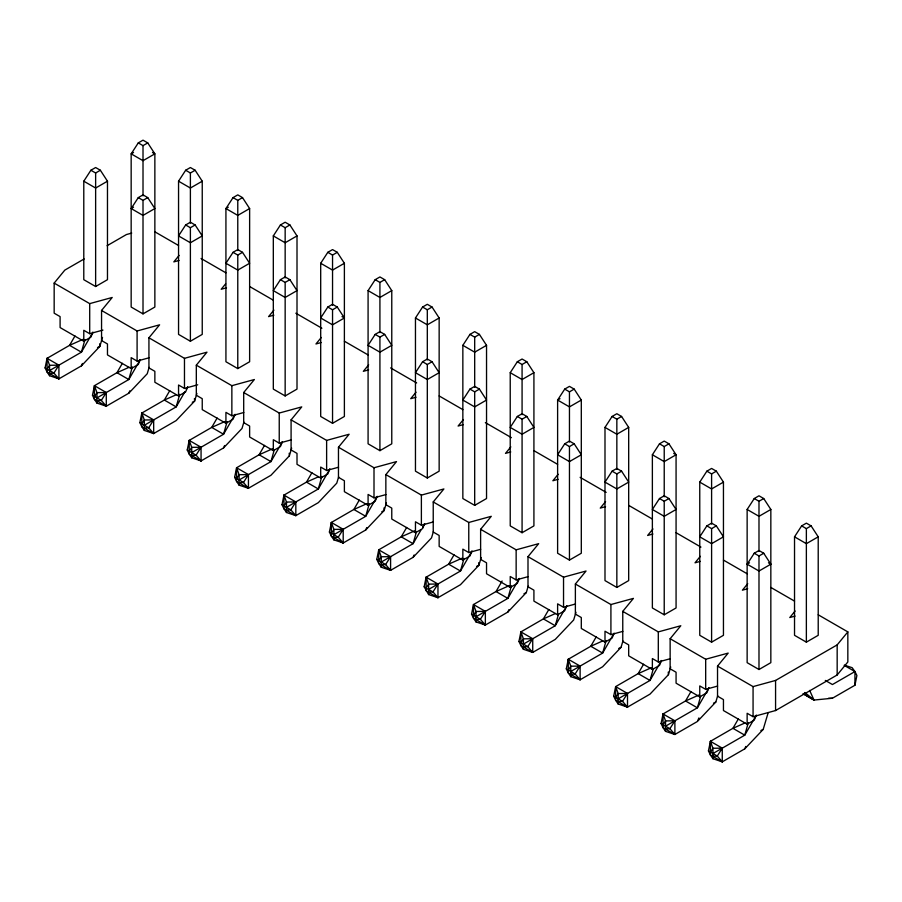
<?xml version="1.0" encoding="UTF-8"?>
<svg xmlns="http://www.w3.org/2000/svg" width="902" height="902" viewBox="0 0 902 902"><rect width="100%" height="100%" fill="white"/><g stroke="black" fill="none" stroke-linecap="round" stroke-linejoin="round"><path stroke-width="1.35" d="M289.903 279.676L285.156 276.948L280.421 279.676L273.317 290.624L285.156 297.457L297.006 290.624L289.903 279.676L285.156 282.416L285.156 395.944L297.006 389.112L297.006 235.907L289.903 224.97L285.156 222.23L280.421 224.97L273.317 235.907L273.317 389.112L285.156 395.944M337.28 252.323L332.545 249.583L327.809 252.323L320.695 263.271L320.695 416.465L332.545 423.297L344.384 416.465L344.384 263.271L337.28 252.323L332.545 255.063L332.545 305.282M102.512 337.416L99.84 346.402L81.417 365.851L58.912 378.851L49.576 375.728L49.576 365.287L47.062 358.331L69.567 345.342L82.894 339.411M149.134 367.339L147.229 373.755L128.794 393.216L106.289 406.204L96.965 403.081L96.954 392.641L94.439 385.684L116.956 372.695L129.065 367.306M196.895 393.407L194.606 401.119L176.183 420.569L153.678 433.558L144.343 430.434L144.343 419.994L141.828 413.048L164.333 400.048L176.454 394.659M243.901 422.046L241.995 428.473L223.561 447.922L201.056 460.922L191.731 457.788L191.72 447.347L189.206 440.401L211.722 427.401L225.049 421.482M291.662 448.125L289.373 455.826L270.95 475.275L248.433 488.275L239.109 485.152L239.109 474.711L236.595 467.755L259.099 454.766L272.427 448.835M338.667 476.763L336.75 483.179L318.327 502.639L295.822 515.628L286.486 512.505L286.486 502.064L283.972 495.108L306.477 482.119L318.598 476.73M386.428 502.831L384.139 510.543L365.716 529.993L343.2 542.981L333.875 539.858L333.875 529.418L331.361 522.472L353.866 509.472L367.193 503.541M433.434 531.47L431.517 537.896L413.093 557.346L390.589 570.346L381.253 567.223L381.253 556.771L378.739 549.825L401.243 536.837L414.57 530.906M481.194 557.549L478.906 565.25L460.471 584.699L437.966 597.699L428.642 594.576L428.642 584.135L426.127 577.179L448.632 564.19L461.959 558.259M528.2 586.187L526.283 592.603L507.86 612.063L485.355 625.052L476.019 621.929L476.019 611.488L473.505 604.543L496.01 591.543L509.337 585.612M575.961 612.255L573.672 619.967L555.237 639.417L532.732 652.417L523.408 649.282L523.408 638.841L520.894 631.896L543.399 618.896L555.508 613.507M622.955 640.894L621.05 647.32L602.626 666.77L580.121 679.77L570.786 676.647L570.786 666.195L568.271 659.249L590.776 646.26L602.897 640.871M670.727 666.973L668.438 674.673L650.004 694.134L627.499 707.123L618.174 704L618.174 693.559L615.66 686.602L638.165 673.614L651.492 667.683M717.721 695.611L715.816 702.038L697.393 721.487L674.888 734.476L665.552 731.353L665.552 720.912L663.038 713.967L685.543 700.967L698.87 695.036M768.166 712.693L763.205 729.391L744.77 748.84L722.265 761.84L712.941 758.706L712.93 748.265L710.415 741.32L732.931 728.32L745.041 722.93M803.344 693.897L813.999 700.053L832.433 698.238L854.938 685.238L856.9 675.508L854.938 671.562L852.142 667.694L844.385 665.146M45.1 367.926L47.062 358.331L58.912 365.175L58.912 378.851L47.062 372.007L45.1 367.926L53.928 373.067L58.912 378.851M92.478 395.279L94.439 385.684L106.289 392.528L106.289 406.204L94.439 399.372L92.478 395.279L101.306 400.42L106.289 406.204M139.866 422.632L141.828 413.048L153.678 419.881L153.678 433.558L141.828 426.725L139.866 422.632L148.695 427.785L153.678 433.558M187.244 449.997L189.206 440.401L201.056 447.234L201.056 460.922L189.206 454.078L187.244 449.997L196.072 455.138L201.056 460.922M234.633 477.35L236.595 467.755L248.433 474.599L248.433 488.275L236.595 481.431L234.633 477.35L243.461 482.491L248.433 488.275M282.01 504.703L283.972 495.108L295.822 501.952L295.822 515.628L283.972 508.796L282.01 504.703L290.839 509.855L295.822 515.628M329.399 532.056L331.361 522.472L343.2 529.305L343.2 542.981L331.361 536.149L329.399 532.056L338.227 537.209L343.2 542.981M376.777 559.42L378.739 549.825L390.589 556.669L390.589 570.346L378.739 563.502L376.777 559.42L385.605 564.562L390.589 570.346M428.642 594.576L424.165 586.774L426.127 577.179L437.966 584.022L460.471 571.022L471.983 551.099M471.543 614.127L473.505 604.543L485.355 611.376L485.355 625.052L473.505 618.22L471.543 614.127L480.371 619.279L485.355 625.052M518.932 641.48L520.894 631.896L532.732 638.729L532.732 652.417L520.894 645.573L518.932 641.48L527.76 646.633L532.732 652.417M566.309 668.844L568.271 659.249L580.121 666.093L580.121 679.77L568.271 672.926L566.309 668.844L575.138 673.986L580.121 679.77M613.687 696.197L615.66 686.602L627.499 693.446L627.499 707.123L615.66 700.279L613.687 696.197L622.515 701.339L627.499 707.123M661.076 723.551L663.038 713.967L674.888 720.799L674.888 734.476L663.038 727.643L661.076 723.551L669.904 728.703L674.888 734.476M708.453 750.904L710.415 741.32L722.265 748.153L722.265 761.84L710.415 754.997L708.453 750.904L717.282 756.056L722.265 761.84M84.968 339.592L81.417 352.175L49.43 370.643M132.346 366.945L128.794 379.528L96.818 397.996M179.735 394.298L176.183 406.892L144.196 425.349M227.112 421.662L223.561 434.245L191.585 452.714M274.14 450.278L270.95 461.598L238.962 480.067M321.879 476.369L318.327 488.963L286.34 507.42M369.256 503.733L365.716 516.316L333.729 534.785M416.284 532.338L413.093 543.669L381.106 562.138M464.023 558.439L460.471 571.022L448.632 564.19L454.044 554.809M511.411 585.793L507.86 598.387L475.873 616.844M558.439 614.409L555.237 625.74L523.261 644.208M606.178 640.51L602.626 653.093L570.639 671.562M653.206 669.126L650.004 680.446L618.028 698.915M700.583 696.479L697.393 707.811L665.405 726.268M748.322 722.581L744.77 735.164L712.794 753.632M92.861 332.342L90.888 337.134L83.785 341.238L60.096 327.561L60.096 316.613L54.165 313.197L54.165 283.104L64.831 270.104L84.157 258.953M140.25 359.695L138.277 364.487L131.162 368.591L107.473 354.914L107.473 343.966L101.554 340.55L101.554 310.457L112.209 297.468L89.704 303.624L54.165 283.104M187.627 387.059L185.654 391.84L178.551 395.944L154.862 382.268L154.862 371.331L148.931 367.903L148.931 337.81L159.598 324.821L137.093 330.978L101.554 310.457M329.782 469.119L327.809 473.911L320.695 478.015L297.006 464.338L297.006 453.39L291.087 449.974L291.087 419.881L301.742 406.892L279.237 413.048L243.698 392.528L254.364 379.528L231.859 385.684L196.32 365.175L206.975 352.175L184.47 358.331L148.931 337.81M377.16 496.483L375.187 501.264L368.084 505.368L344.384 491.691L344.384 480.755L338.464 477.327L338.464 447.234L349.13 434.245L326.625 440.401L291.087 419.881M424.549 523.837L422.576 528.628L415.461 532.732L391.772 519.045L391.772 508.108L385.853 504.692L385.853 474.599L396.508 461.598L374.003 467.755L338.464 447.234M471.926 551.19L469.953 555.982L462.85 560.086L439.15 546.409L439.15 535.461L433.231 532.045L433.231 501.952L443.897 488.952L421.381 495.108L385.853 474.599M519.315 578.554L517.331 583.335L510.228 587.439L486.539 573.762L486.539 562.814L480.619 559.398L480.619 529.305L491.274 516.316L468.769 522.472L433.231 501.952M566.693 605.907L564.72 610.688L557.616 614.792L533.916 601.115L533.916 590.179L527.997 586.751L527.997 556.658L538.663 543.669L516.147 549.825L480.619 529.305M661.459 660.614L659.486 665.405L652.371 669.509L628.683 655.833L628.683 644.885L622.763 641.469L622.763 611.376L633.418 598.387L610.913 604.532L575.375 584.022L586.041 571.022L563.536 577.179L527.997 556.658M708.837 687.978L706.864 692.759L699.76 696.863L676.072 683.186L676.072 672.238L670.141 668.822L670.141 638.729L680.807 625.74L658.302 631.896L622.763 611.376M756.226 715.331L754.252 720.112L747.138 724.216L723.449 710.539L723.449 699.602L717.53 696.175L717.53 666.093L728.185 653.093L705.68 659.249L670.141 638.729M81.417 365.851L82.432 363.472M128.794 393.216L129.82 390.825M223.561 447.922L224.587 445.543M365.716 529.993L366.731 527.602M413.093 557.346L414.119 554.967M507.86 612.063L508.886 609.673M697.9 720.292L698.926 717.913M744.77 748.84L745.796 746.461M74.979 335.961L69.567 345.342L81.417 352.175L92.917 332.24M122.368 363.314L116.956 372.695L128.794 379.528L140.306 359.605M169.745 390.667L164.333 400.048L176.183 406.892L184.978 391.648M186.331 389.303L187.684 386.958M217.134 418.032L211.722 427.401L223.561 434.245L235.072 414.311L233.043 419.204L225.928 423.297L202.24 409.621L202.24 398.684L196.32 395.268L196.32 365.175M264.511 445.385L259.099 454.766L270.95 461.598L282.45 441.676L280.421 446.558L273.317 450.662L249.629 436.985L249.629 426.037L243.698 422.621L243.698 392.528M311.9 472.738L306.477 482.119L318.327 488.963L329.839 469.029M359.278 500.091L353.866 509.472L365.716 516.316L377.216 496.382M406.667 527.456L401.243 536.837L413.093 543.669L421.211 529.598M422.576 527.253L424.605 523.735M502.11 580.989L496.01 591.543L507.86 598.387L519.372 578.453M548.811 609.515L543.399 618.896L555.237 625.74L566.749 605.806M596.199 636.88L590.776 646.26L602.626 653.093L614.127 633.159L612.097 638.052L604.994 642.156L581.305 628.468L581.305 617.532L575.375 614.115L575.375 584.022M643.577 664.233L638.165 673.614L650.004 680.446L661.516 660.523M690.955 691.586L685.543 700.967L697.393 707.811L708.893 687.876M738.343 718.95L732.931 728.32L744.77 735.164L756.282 715.23M47.062 369.279L49.576 365.287L58.912 365.175L53.928 373.067L49.43 373.383M94.439 396.632L96.954 392.641L106.289 392.528L101.306 400.42L96.818 400.736M141.828 423.985L144.343 419.994L153.678 419.881L148.695 427.785L144.196 428.089M189.206 451.338L191.72 447.347L201.056 447.234L196.072 455.138L191.585 455.442M236.595 478.703L239.109 474.711L248.433 474.599L243.461 482.491L238.962 482.807M283.972 506.056L286.486 502.064L295.822 501.952L290.839 509.855L286.34 510.16M331.361 533.409L333.875 529.418L343.2 529.305L338.227 537.209L333.729 537.513M378.739 560.773L381.253 556.771L390.589 556.669L385.605 564.562L381.106 564.866M437.966 597.699L432.994 591.915L426.127 588.127L428.642 584.135L437.966 584.022L437.966 597.699L426.127 590.855L426.127 577.179M473.505 615.48L476.019 611.488L485.355 611.376L480.371 619.279L475.873 619.584M520.894 642.833L523.408 638.841L532.732 638.729L527.76 646.633L523.261 646.937M568.271 670.197L570.786 666.195L580.121 666.093L575.138 673.986L570.639 674.301M615.66 697.55L618.174 693.559L627.499 693.446L622.515 701.339L618.028 701.655M663.038 724.904L665.552 720.912L674.888 720.799L669.904 728.703L665.405 729.008M710.415 752.257L712.93 748.265L722.265 748.153L717.282 756.056L712.794 756.361M83.785 181.201L90.888 170.252L95.635 167.524L100.37 170.252L107.473 181.201L107.473 279.688L95.635 286.52L83.785 279.688L83.785 181.201L95.635 188.033L107.473 181.201M138.277 142.899L131.162 153.847L131.162 307.041L143.012 313.873L154.862 307.041L154.862 153.847L147.748 142.899L143.012 140.16L138.277 142.899L143.012 145.639L147.748 142.899M131.162 208.554L138.277 197.617L143.012 194.877L147.748 197.617L154.862 208.554L143.012 215.398L131.162 208.554L133.541 207.189M178.551 181.201L185.654 170.252L190.39 167.524L195.136 170.252L202.24 181.201L202.24 334.394L190.39 341.238L178.551 334.394L178.551 181.201L190.39 188.033L202.24 181.201M185.654 224.97L178.551 235.907L190.39 242.751L202.24 235.907L195.136 224.97L190.39 222.23L185.654 224.97L190.39 227.699L195.136 224.97M233.043 197.617L225.928 208.554L225.928 361.747L237.778 368.591L249.629 361.747L249.629 208.554L242.514 197.617L237.778 194.877L233.043 197.617L237.778 200.345L242.514 197.617M233.043 252.323L225.928 263.271L237.778 270.104L249.629 263.271L242.514 252.323L237.778 249.583L233.043 252.323L237.778 255.063L242.514 252.323M327.809 307.041L320.695 317.978L332.545 324.821L344.384 317.978L337.28 307.041L332.545 304.301L327.809 307.041L332.545 309.769L337.28 307.041M368.084 290.624L375.187 279.676L379.922 276.948L384.669 279.676L391.772 290.624L391.772 443.818L379.922 450.662L368.084 443.818L368.084 290.624L379.922 297.457L391.772 290.624M375.187 334.394L368.084 345.331L379.922 352.175L391.772 345.331L384.669 334.394L379.922 331.654L375.187 334.394L379.922 337.134L384.669 334.394M415.461 317.978L422.576 307.041L427.311 304.301L432.047 307.041L439.15 317.978L439.15 471.171L427.311 478.015L415.461 471.171L415.461 317.978L427.311 324.821L439.15 317.978M422.576 361.747L415.461 372.695L427.311 379.528L439.15 372.695L432.047 361.747L427.311 359.019L422.576 361.747L427.311 364.487L432.047 361.747M462.85 345.331L469.953 334.394L474.689 331.654L479.424 334.394L486.539 345.331L486.539 498.535L474.689 505.368L462.85 498.535L462.85 345.331L474.689 352.175L486.539 345.331M469.953 389.1L462.85 400.048L474.689 406.892L486.539 400.048L479.424 389.1L474.689 386.372L469.953 389.1L474.689 391.84L479.424 389.1M510.228 372.695L517.331 361.747L522.078 359.019L526.813 361.747L533.916 372.695L533.916 525.889L522.078 532.721L510.228 525.889L510.228 372.695L522.078 379.528L533.916 372.695M517.331 416.465L510.228 427.401L522.078 434.245L533.916 427.401L526.813 416.465L522.078 413.725L517.331 416.465L522.078 419.193L526.813 416.465M564.72 389.1L557.616 400.048L557.616 553.242L569.455 560.086L581.305 553.242L581.305 400.048L574.191 389.1L569.455 386.372L564.72 389.1L569.455 391.84L574.191 389.1M564.72 443.818L557.616 454.766L569.455 461.598L581.305 454.766L574.191 443.818L569.455 441.078L564.72 443.818L569.455 446.558L574.191 443.818M604.994 427.401L612.097 416.465L616.844 413.725L621.579 416.465L628.683 427.401L628.683 580.595L616.844 587.439L604.994 580.595L604.994 427.401L616.844 434.245L628.683 427.401M612.097 471.171L604.994 482.119L616.844 488.952L628.683 482.119L621.579 471.171L616.844 468.442L612.097 471.171L616.844 473.911L621.579 471.171M652.371 454.766L659.486 443.818L664.222 441.078L668.957 443.818L676.072 454.766L676.072 607.959L664.222 614.792L652.371 607.959L652.371 454.766L664.222 461.598L676.072 454.766L673.704 453.39M659.486 498.535L652.371 509.472L664.222 516.316L676.072 509.472L668.957 498.535L664.222 495.796L659.486 498.535L664.222 501.264L668.957 498.535M699.76 482.119L706.864 471.171L711.599 468.442L716.346 471.171L723.449 482.119L723.449 635.312L711.599 642.156L699.76 635.312L699.76 482.119L711.599 488.952L723.449 482.119M706.864 525.889L699.76 536.825L711.599 543.669L723.449 536.825L716.346 525.889L711.599 523.149L706.864 525.889L711.599 528.617L716.346 525.889M747.138 509.472L754.252 498.535L758.988 495.796L763.723 498.535L770.838 509.472L770.838 662.666L758.988 669.509L747.138 662.666L747.138 509.472L758.988 516.316L770.838 509.472M747.138 564.19L754.252 553.242L758.988 550.502L763.723 553.242L770.838 564.19L758.988 571.022L747.138 564.19L749.506 562.814M794.527 536.825L801.63 525.889L806.365 523.149L811.112 525.889L818.215 536.825L818.215 635.312L806.365 642.156L794.527 635.312L794.527 536.825L806.365 543.669L818.215 536.825M179.137 255.401L173.815 261.896L179.103 260.452M225.635 283.848L221.193 289.26L226.492 287.806M273.904 310.119L268.582 316.613L273.87 315.17M321.292 337.472L315.959 343.966L321.259 342.523M368.67 364.825L363.337 371.331L368.636 369.876M416.059 392.19L410.726 398.684L416.025 397.23M463.436 419.543L458.103 426.037L463.402 424.594M510.825 446.896L505.492 453.39L510.78 451.947M558.203 474.249L552.87 480.755L558.169 479.3M605.58 501.613L600.258 508.108L605.546 506.653M652.969 528.967L647.636 535.461L652.935 534.018M700.347 556.32L695.025 562.814L700.313 561.371M747.735 583.673L742.402 590.179L747.702 588.724M795.113 611.037L789.791 617.532L795.079 616.077M717.53 666.093L753.069 686.602L775.573 680.446L837.169 644.885L847.835 631.896L818.215 614.792M747.138 724.216L747.138 713.279L753.069 716.695L775.573 710.539L837.169 674.978L847.835 661.989L847.835 631.896M90.888 170.252L95.635 172.992L100.37 170.252M133.541 152.472L131.162 153.847L143.012 160.68L154.862 153.847L152.483 152.472M138.277 197.617L143.012 200.345L147.748 197.617M185.654 170.252L190.39 172.992L195.136 170.252M107.101 245.705L126.427 234.543L131.726 233.099M228.296 207.189L225.928 208.554L237.778 215.398L249.629 208.554M280.421 224.97L285.156 227.699L289.903 224.97M297.006 235.907L285.156 242.751L273.317 235.907M344.384 263.271L332.545 270.104L320.695 263.271M375.187 279.676L379.922 282.416L384.669 279.676M422.576 307.041L427.311 309.769L432.047 307.041M469.953 334.394L474.689 337.134L479.424 334.394M517.331 361.747L522.078 364.487L526.813 361.747M559.984 398.684L557.616 400.048L569.455 406.892L581.305 400.048M612.097 416.465L616.844 419.193L621.579 416.465M659.486 443.818L664.222 446.558L668.957 443.818M428.495 589.491L437.966 584.022L432.994 591.915L428.495 592.231M706.864 471.171L711.599 473.911L716.346 471.171M754.252 498.535L758.988 501.264L763.723 498.535M754.252 553.242L758.988 555.982L763.723 553.242M801.63 525.889L806.365 528.617L811.112 525.889M854.938 685.238L854.938 671.562L832.433 684.55L825.319 680.446M97.517 347.552L99.84 346.402L99.671 343.809M192.284 402.269L194.606 401.119L194.437 398.526M381.805 511.693L384.139 510.543L383.97 507.95M476.572 566.4L478.906 565.25L478.736 562.656M523.961 593.764L526.283 592.603M618.727 648.47L621.05 647.32M713.493 703.188L715.816 702.038M760.871 730.541L763.205 729.391M83.785 341.238L83.785 330.29L89.704 333.706L102.941 330.087M131.162 368.591L131.162 357.643L137.093 361.071L148.999 357.812M178.551 395.944L178.551 385.007L184.47 388.424L197.707 384.804M225.928 423.297L225.928 412.361L231.859 415.777L243.765 412.518M273.317 450.662L273.317 439.714L279.237 443.141L291.154 439.883M320.695 478.015L320.695 467.067L326.625 470.494L338.532 467.236M368.084 505.368L368.084 494.431L374.003 497.848L385.921 494.589M415.461 532.732L415.461 521.784L421.381 525.201L433.298 521.942M462.85 560.086L462.85 549.138L468.769 552.565L480.687 549.307M510.228 587.439L510.228 576.502L516.147 579.918L528.065 576.66M557.616 614.792L557.616 603.855L563.536 607.271L575.453 604.013M604.994 642.156L604.994 631.208L610.913 634.625L622.831 631.366M652.371 669.509L652.371 658.561L658.302 661.989L670.22 658.731M699.76 696.863L699.76 685.926L705.68 689.342L717.597 686.084M828.498 698.261L832.433 698.238M803.118 693.683L813.999 700.053L809.646 690.413M327.809 252.323L332.545 255.063M280.421 279.676L285.156 282.416M342.016 316.613L344.384 317.978M768.459 562.814L770.838 564.19M154.862 231.814L178.551 245.491M201.056 258.479L225.928 272.844M249.629 286.52L273.317 300.197M295.822 313.197L321.879 328.238M344.384 341.238L368.084 354.914M390.589 367.903L416.645 382.955M439.15 395.944L462.85 409.621M485.355 422.621L511.411 437.662M533.916 450.662L557.616 464.338M580.121 477.327L606.178 492.379M628.683 505.368L652.371 519.045M676.072 532.721L700.944 547.086M723.449 560.086L747.138 573.762M770.838 587.439L794.527 601.115M844.272 665.405L854.938 671.562M424.165 586.774L426.127 588.127M804.934 692.499L813.999 700.053M804.471 692.939L806.016 695.059M712.941 758.706L710.415 754.997L710.415 741.32M665.552 731.353L663.038 727.643L663.038 713.967M618.174 704L615.66 700.279L615.66 686.602M570.786 676.647L568.271 672.926L568.271 659.249M523.408 649.282L520.894 645.573L520.894 631.896M476.019 621.929L473.505 618.22L473.505 604.543M381.253 567.223L378.739 563.502L378.739 549.825M333.875 539.858L331.361 536.149L331.361 522.472M286.486 512.505L283.972 508.796L283.972 495.108M239.109 485.152L236.595 481.431L236.595 467.755M191.731 457.788L189.206 454.078L189.206 440.401M144.343 430.434L141.828 426.725L141.828 413.048M96.965 403.081L94.439 399.372L94.439 385.684M49.576 375.728L47.062 372.007L47.062 358.331M668.269 672.08L668.438 674.673M289.204 453.232L289.373 455.826M837.169 644.885L837.169 674.978M806.365 528.617L806.365 642.156M775.573 680.446L775.573 710.539M758.988 501.264L758.988 551.483M758.988 555.982L758.988 669.509M753.069 686.602L753.069 716.695M711.599 473.911L711.599 524.13M711.599 528.617L711.599 642.156M705.68 659.249L705.68 689.342M664.222 446.558L664.222 496.776M664.222 501.264L664.222 614.792M658.302 631.896L658.302 661.989M616.844 419.193L616.844 469.412M616.844 473.911L616.844 587.439M610.913 604.532L610.913 634.625M569.455 391.84L569.455 442.059M569.455 446.558L569.455 560.086M563.536 577.179L563.536 607.271M522.078 364.487L522.078 414.706M522.078 419.193L522.078 532.721M516.147 549.825L516.147 579.918M474.689 337.134L474.689 387.353M474.689 391.84L474.689 505.368M468.769 522.472L468.769 552.565M427.311 309.769L427.311 359.988M427.311 364.487L427.311 478.015M421.381 495.108L421.381 525.201M379.922 282.416L379.922 332.635M379.922 337.134L379.922 450.662M374.003 467.755L374.003 497.848M332.545 309.769L332.545 423.297M326.625 440.401L326.625 470.494M285.156 227.699L285.156 277.917M279.237 413.048L279.237 443.141M237.778 200.345L237.778 250.564M237.778 255.063L237.778 368.591M231.859 385.684L231.859 415.777M190.39 172.992L190.39 223.211M190.39 227.699L190.39 341.238M184.47 358.331L184.47 388.424M143.012 145.639L143.012 195.858M143.012 200.345L143.012 313.873M137.093 330.978L137.093 361.071M95.635 172.992L95.635 286.52M89.704 303.624L89.704 333.706"/></g></svg>
